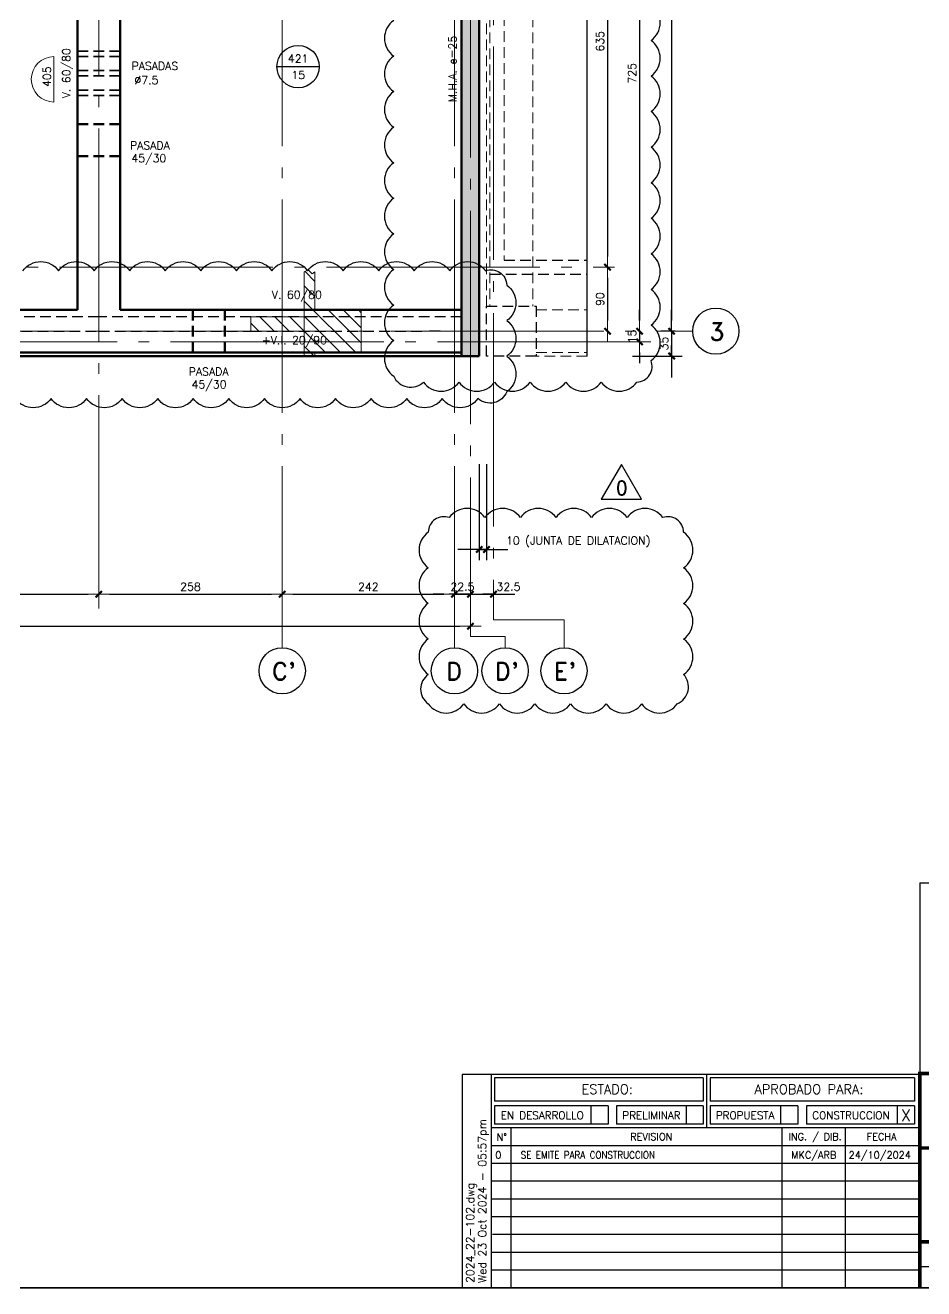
# Model space of a CAD drawing. Extents: x -4305 to 9892, y 67 to 16323.
# Drawn here: x 3632 to 4895, y 67 to 1843 of the extents above; entities that cross this region are included whole.
import ezdxf
from ezdxf.enums import TextEntityAlignment as Align

# ---------------------------------------------------------------- set-up
doc = ezdxf.new("R2010")
doc.units = 0
doc.header["$LTSCALE"] = 30
doc.header["$MEASUREMENT"] = 0
doc.linetypes.add('DASHED', pattern=[0.75, 0.5, -0.25])
doc.linetypes.add('EJES', pattern=[12.5, 10, -1, 0.5, -1])
doc.layers.get('0').update_dxf_attribs({"linetype": 'CONTINUOUS'})
for name, color, linetype in [('FORMATO', 7, 'CONTINUOUS'), ('RLA-BORDE DE LOSAS', 3, 'CONTINUOUS'), ('RLA-FORMATO', 7, 'CONTINUOUS'), ('RLA-MURO INV DILATADO', 2, 'DASHED'), ('RLE-COTAS1', 2, 'CONTINUOUS'), ('RLE-FIRMA REVISOR', 7, 'CONTINUOUS'), ('RLE-LOSAS', 3, 'CONTINUOUS'), ('RLE-REVISION 0', 1, 'CONTINUOUS'), ('RLE-SEGMENTOS1', 2, 'DASHED')]:
    doc.layers.add(name, color=color, linetype=linetype)
for name, color, linetype, lineweight in [('RLE-CORTES-ABATIDOS', 1, 'CONTINUOUS', 15), ('RLE-COTAS', 2, 'CONTINUOUS', 9), ('RLE-EJE', 3, 'CONTINUOUS', 25), ('RLE-EJES', 1, 'EJES', 15), ('RLE-LOSA', 90, 'CONTINUOUS', 15), ('RLE-MURO', 170, 'CONTINUOUS', 25), ('RLE-PILAR', 5, 'CONTINUOUS', 25), ('RLE-PROYECCION', 2, 'DASHED', 15), ('RLE-SOLID', 252, 'CONTINUOUS', 15), ('RLE-TEXTO-1', 9, 'CONTINUOUS', 9), ('RLE-VIGA', 3, 'CONTINUOUS', 15)]:
    doc.layers.add(name, color=color, linetype=linetype, lineweight=lineweight)
doc.styles.add('ROMAND', font='romand', dxfattribs={"height": 31.5})
doc.styles.add('ROMANS', font='romans.shx', dxfattribs={"height": 11.25})
doc.linetypes.add('ZIGZAG', pattern='A,0.0001,-0.2,[131,ltypeshp.shx,S=0.2,R=0,X=-0.2,Y=0],-0.4,[131,ltypeshp.shx,S=0.2,R=180,X=0.2,Y=0],-0.2', length=0.8001)
doc.dimstyles.new('ING-50', dxfattribs={"dimscale": 50, "dimtxt": 0.27, "dimasz": 0.3, "dimexe": 0, "dimexo": 0, "dimgap": 0.1, "dimtad": 1, "dimdec": 1, "dimzin": 12, "dimdsep": 46, "dimtxsty": 'ROMANS', "dimblk": 'TICK1', "dimblk1": 'TICK1', "dimblk2": 'TICK1', "dimcen": 0.09, "dimclrd": 2, "dimclre": 1, "dimclrt": 3, "dimadec": 0, "dimazin": 0, "dimtfac": 1, "dimtdec": 0, "dimtix": 1, "dimtmove": 2, "dimatfit": 3, "dimldrblk": 'TICK1', "dimfxl": 0, "dimfxlon": 1, "dimtolj": 1, "dimtzin": 0, "dimarcsym": 0})
doc.dimstyles.new('ING50', dxfattribs={"dimscale": 50, "dimtxt": 0.27, "dimasz": 0.3, "dimexe": 0, "dimexo": 0, "dimgap": 0.1, "dimtad": 1, "dimdec": 1, "dimzin": 12, "dimdsep": 46, "dimtxsty": 'ROMANS', "dimblk": 'TICK1', "dimblk1": 'TICK1', "dimblk2": 'TICK1', "dimcen": 0.09, "dimclrd": 2, "dimclre": 1, "dimclrt": 3, "dimadec": 0, "dimazin": 0, "dimtfac": 1, "dimtdec": 0, "dimtix": 1, "dimtmove": 2, "dimatfit": 3, "dimldrblk": 'TICK1', "dimfxl": 0, "dimfxlon": 1, "dimtolj": 1, "dimtzin": 0, "dimarcsym": 0})

# ---------------------------------------------------------------- blocks, each defined once
blk = doc.blocks.new('viñeta-rl')
at = {"layer": 'RLA-FORMATO', "color": 2, "linetype": 'Continuous'}
for p, q in [((-797.5, 298.8), (-1441, 298.8)), ((-1441, 298.8), (-1441, -1.2)), ((-1400, 298.8), (-1400, 0)), ((-1395.5, 293.8), (-1395.5, 261.3)), ((-1101.9, 293.8), (-1395.5, 293.8)), ((-1101.9, 293.8), (-1101.9, 261.3)), ((-805.2, 293.8), (-1092.3, 293.8)), ((-1092.3, 293.8), (-1092.3, 261.3)), ((-805.2, 293.8), (-805.2, 261.3)), ((-1101.9, 261.3), (-1395.5, 261.3)), ((-1395.5, 254.6), (-1395.5, 228.6)), ((-1235.8, 254.6), (-1395.5, 254.6)), ((-1223.8, 254.6), (-1223.8, 228.6)), ((-1101.9, 254.6), (-1223.8, 254.6)), ((-805.2, 261.3), (-1092.3, 261.3)), ((-969, 254.6), (-1092.3, 254.6)), ((-805.2, 254.6), (-957, 254.6)), ((-797.5, 223.6), (-1400, 223.6)), ((-1235.8, 228.6), (-1395.5, 228.6)), ((-1372.5, 223.6), (-1372.5, 0)), ((-1101.9, 228.6), (-1223.8, 228.6)), ((-969, 228.6), (-1092.3, 228.6)), ((-991.5, 223.6), (-991.5, 0)), ((-805.2, 228.6), (-957, 228.6)), ((-902.5, 223.6), (-902.5, 0)), ((-797.5, 198.6), (-1400, 198.6)), ((-797.5, 173.6), (-1400, 173.6)), ((-797.5, 148.6), (-1400, 148.6)), ((-797.5, 123.6), (-1400, 123.6)), ((-797.5, 98.6), (-1400, 98.6)), ((-795.7, 73.6), (-1398.2, 73.6)), ((-797.5, 48.6), (-1400, 48.6)), ((-797.5, 23.6), (-1400, 23.6)), ((-797.5, 28.8), (-300, 28.8))]:
    blk.add_line(p, q, dxfattribs=at)
at = {"layer": 'RLA-FORMATO', "color": 3}
blk.add_line((-1097.1, 223.6), (-1097.1, 298.8), dxfattribs=at)
at = {"layer": 'RLA-FORMATO', "color": 2}
for p, q in [((-1260, 254.6), (-1260, 228.6)), ((-1235.8, 254.6), (-1235.8, 228.6)), ((-1126.1, 254.6), (-1126.1, 228.6)), ((-1101.9, 254.6), (-1101.9, 228.6)), ((-1092.3, 254.6), (-1092.3, 228.6)), ((-993.2, 254.6), (-993.2, 228.6)), ((-969, 254.6), (-969, 228.6)), ((-957, 254.6), (-957, 228.6)), ((-829.4, 254.6), (-829.4, 228.6)), ((-805.2, 254.6), (-805.2, 228.6))]:
    blk.add_line(p, q, dxfattribs=at)
at = {"layer": 'RLA-FORMATO', "color": 5, "const_width": 5}
for points in [[(0, 300), (-797.5, 300), (-797.5, 0)], [(0, 195.3), (-797.5, 195.3)], [(0, 63.3), (-797.5, 63.3)]]:
    blk.add_lwpolyline(points, dxfattribs=at)
at = {"layer": 'RLA-FORMATO', "color": 5, "style": 'ROMAND'}
for s, height, p in [('ESTADO:', 13.33, (-1236.9, 277.9)), ('APROBADO PARA:', 13.333, (-953.4, 277.9))]:
    blk.add_text(s, height=height, dxfattribs=at).set_placement(p, align=Align.MIDDLE)
at = {"layer": 'RLA-FORMATO', "color": 4, "style": 'ROMAND'}
for s, height, p in [('EN DESARROLLO', 10.667, (-1328.2, 241.3)), ('PRELIMINAR', 10.67, (-1174.7, 241.3)), ('PROPUESTA', 10.67, (-1043.1, 241.3)), ('CONSTRUCCION', 10.667, (-894.3, 241.3))]:
    blk.add_text(s, height=height, dxfattribs=at).set_placement(p, align=Align.MIDDLE)
at = {"layer": 'RLA-FORMATO', "color": 3, "linetype": 'Continuous', "style": 'ROMAND'}
blk.add_text('N%%D', height=10, dxfattribs=at).set_placement((-1385, 202.6), align=Align.BOTTOM_CENTER)
for s, p in [('REVISION', (-1175, 211.1)), ('ING.', (-969, 211.1)), ('/', (-944, 211.1)), ('DIB.', (-920, 211.1)), ('FECHA', (-851.2, 211.1))]:
    blk.add_text(s, height=10, dxfattribs=at).set_placement(p, align=Align.MIDDLE)
at = {"layer": 'RLA-FORMATO', "color": 4, "style": 'ROMAND'}
for tag, p in [('DESAR', (-1255.8, 233.3)), ('PRELIM', (-1123.1, 233.3)), ('PROP', (-989.6, 233.3)), ('CONST', (-823.7, 233.3))]:
    blk.add_attdef(tag, p, '', height=16, dxfattribs=at)
at = {"layer": 'RLA-FORMATO', "color": 2, "style": 'ROMANS'}
for tag, p, height in [('REVNO1', (-1394.1, 180.6), 10), ('DETNO1', (-1358.4, 180.6), 10), ('FECHA1', (-880.5, 180.6), 10), ('REVNO2', (-1394.1, 155.6), 10), ('DETNO2', (-1358.4, 155.6), 10), ('FECHA2', (-880.5, 155.6), 10), ('REVNO3', (-1394.1, 130.6), 10), ('DETNO3', (-1358.4, 130.6), 10), ('FECHA3', (-880.5, 130.6), 10), ('REVNO4', (-1394.1, 105.6), 10), ('DETNO4', (-1358.4, 105.6), 10), ('FECHA4', (-880.5, 105.6), 10), ('REVNO5', (-1394.1, 80.6), 11.2), ('DETNO5', (-1358.4, 80.6), 10), ('FECHA5', (-880.5, 80.6), 10), ('REVNO6', (-1392.3, 55.6), 10), ('DETNO6', (-1356.6, 55.6), 10), ('FECHA6', (-878.7, 55.6), 10), ('REVNO7', (-1394.1, 30.6), 10), ('DETNO7', (-1358.4, 30.6), 10), ('FECHA7', (-880.5, 30.6), 10), ('INGENIERO', (-741.1, 33.4), 10), ('DIBUJANTE', (-571.6, 33.4), 10), ('REVNO8', (-1394.1, 8.6), 10), ('DETNO8', (-1358.4, 8.6), 10), ('FECHA8', (-880.5, 8.6), 10), ('PROYECTISTA', (-740.9, 4.8), 10), ('INGENIERO', (-568.6, 4.6), 10)]:
    blk.add_attdef(tag, p, '', height=height, dxfattribs=at)
for tag, p in [('PERSNO1', (-946.6, 180.6)), ('PERSNO2', (-946.6, 155.6)), ('PERSNO3', (-946.6, 130.6)), ('PERSNO4', (-946.6, 105.6)), ('PERSNO5', (-946.6, 80.6)), ('PERSNO6', (-946.6, 55.6)), ('PERSNO7', (-946.6, 30.6)), ('PERSNO8', (-946.6, 8.6))]:
    blk.add_attdef(tag, text='', height=10, dxfattribs=at).set_placement(p, align=Align.CENTER)
at = {"layer": 'RLA-FORMATO', "color": 5, "style": 'ROMAND'}
blk.add_attdef('PROYECTO', text='', height=16.9, dxfattribs=at).set_placement((-289.2, 165), align=Align.MIDDLE)
for tag, p in [('TITULO1', (-568, 108.2)), ('TITULO2', (-568, 74.2))]:
    blk.add_attdef(tag, p, '', height=20, dxfattribs=at)
at = {"layer": 'RLA-FORMATO', "color": 2, "style": 'ROMANS'}
for tag, p in [('NOMARCH', (-1424, 5.5)), ('FECHA', (-1406.9, 5.5))]:
    blk.add_attdef(tag, p, '', height=11.2, rotation=90, dxfattribs=at)
at = {"layer": 'RLA-FORMATO', "color": 5, "style": 'ROMAND', "width": 0.967839}
blk.add_attdef('NUMERO', text='', height=24, dxfattribs=at).set_placement((-290.3, 13.3), (-62.4, 13.3), align=Align.FIT)
at = {"layer": 'RLA-FORMATO', "color": 5, "style": 'ROMAND', "flags": 12}
blk.add_attdef('REVISION', text='', height=24, dxfattribs=at).set_placement((-24.5, 25.3), align=Align.MIDDLE)
blk = doc.blocks.new('TICK1')
at = {"color": 2}
for points in [[(0, 0), (-1, 0)], [(0, 0), (1, 0)]]:
    blk.add_lwpolyline(points, dxfattribs=at)
at = {"color": 2, "const_width": 0.2}
blk.add_lwpolyline([(-0.3, -0.3), (0.3, 0.3)], dxfattribs=at)
blk = doc.blocks.new('*D45')
at = {"layer": 'RLE-COTAS', "color": 2, "lineweight": -2, "transparency": 16777216}
blk.add_line((4540.5, 3012.9), (4540.5, 1427.9), dxfattribs=at)
at = {"layer": 'RLE-COTAS', "color": 2, "lineweight": -2, "transparency": 16777216, "xscale": 15, "yscale": 15, "zscale": 15}
for p, rotation in [((4540.5, 3027.9), 90), ((4540.5, 1412.9), 270)]:
    blk.add_blockref('TICK1', p, dxfattribs=dict(at, rotation=rotation))
at = {"layer": 'RLE-COTAS', "color": 3, "transparency": 16777216, "insert": (4529.9, 2220.4), "char_height": 11.25, "width": 44.301, "attachment_point": 5, "rotation": 90, "style": 'ROMANS'}
blk.add_mtext('\\A1;1615', dxfattribs=at)
blk = doc.blocks.new('*D47')
at = {"layer": 'RLE-COTAS', "color": 2, "lineweight": -2, "transparency": 16777216}
blk.add_line((4495.5, 2122.9), (4495.5, 1427.9), dxfattribs=at)
at = {"layer": 'RLE-COTAS', "color": 2, "lineweight": -2, "transparency": 16777216, "xscale": 15, "yscale": 15, "zscale": 15}
for p, rotation in [((4495.5, 2137.9), 90), ((4495.5, 1412.9), 270)]:
    blk.add_blockref('TICK1', p, dxfattribs=dict(at, rotation=rotation))
at = {"layer": 'RLE-COTAS', "color": 3, "transparency": 16777216, "insert": (4484.9, 1775.4), "char_height": 11.25, "width": 33.226, "attachment_point": 5, "rotation": 90, "style": 'ROMANS'}
blk.add_mtext('\\A1;725', dxfattribs=at)
blk = doc.blocks.new('*D48')
at = {"layer": 'RLE-COTAS', "color": 2, "lineweight": -2, "transparency": 16777216}
blk.add_line((1125.2, 998.1), (4242.7, 998.1), dxfattribs=at)
at = {"layer": 'RLE-COTAS', "color": 2, "lineweight": -2, "transparency": 16777216, "xscale": 15, "yscale": 15, "zscale": 15, "rotation": 180}
blk.add_blockref('TICK1', (1110.2, 998.1), dxfattribs=at)
at = {"layer": 'RLE-COTAS', "color": 2, "lineweight": -2, "transparency": 16777216, "xscale": 15, "yscale": 15, "zscale": 15}
blk.add_blockref('TICK1', (4257.7, 998.1), dxfattribs=at)
at = {"layer": 'RLE-COTAS', "color": 3, "transparency": 16777216, "insert": (2683.9, 1008.7), "char_height": 11.25, "width": 61.027, "attachment_point": 5, "style": 'ROMANS'}
blk.add_mtext('\\A1;3147.5', dxfattribs=at)
blk = doc.blocks.new('*D64')
at = {"layer": 'RLE-COTAS', "color": 2, "lineweight": -2, "transparency": 16777216}
blk.add_line((4540.5, 3012.9), (4540.5, 1427.9), dxfattribs=at)
at = {"layer": 'RLE-COTAS', "color": 2, "lineweight": -2, "transparency": 16777216, "xscale": 15, "yscale": 15, "zscale": 15}
for p, rotation in [((4540.5, 3027.9), 90), ((4540.5, 1412.9), 270)]:
    blk.add_blockref('TICK1', p, dxfattribs=dict(at, rotation=rotation))
at = {"layer": 'RLE-COTAS', "color": 3, "transparency": 16777216, "insert": (4529.9, 2220.4), "char_height": 11.25, "width": 44.301, "attachment_point": 5, "rotation": 90, "style": 'ROMANS'}
blk.add_mtext('\\A1;1615', dxfattribs=at)
blk = doc.blocks.new('*D69')
at = {"layer": 'RLE-COTAS', "color": 2, "lineweight": -2, "transparency": 16777216}
blk.add_line((4495.5, 2122.9), (4495.5, 1427.9), dxfattribs=at)
at = {"layer": 'RLE-COTAS', "color": 2, "lineweight": -2, "transparency": 16777216, "xscale": 15, "yscale": 15, "zscale": 15}
for p, rotation in [((4495.5, 2137.9), 90), ((4495.5, 1412.9), 270)]:
    blk.add_blockref('TICK1', p, dxfattribs=dict(at, rotation=rotation))
at = {"layer": 'RLE-COTAS', "color": 3, "transparency": 16777216, "insert": (4484.9, 1775.4), "char_height": 11.25, "width": 33.226, "attachment_point": 5, "rotation": 90, "style": 'ROMANS'}
blk.add_mtext('\\A1;725', dxfattribs=at)
blk = doc.blocks.new('*D70')
at = {"layer": 'RLE-COTAS', "color": 2, "lineweight": -2, "transparency": 16777216}
for p, q in [((4495.5, 1427.9), (4495.5, 1442.9)), ((4495.5, 1412.9), (4495.5, 1397.9)), ((4495.5, 1382.9), (4495.5, 1367.9))]:
    blk.add_line(p, q, dxfattribs=at)
at = {"layer": 'RLE-COTAS', "color": 2, "lineweight": -2, "transparency": 16777216, "xscale": 15, "yscale": 15, "zscale": 15}
for p, rotation in [((4495.5, 1412.9), 270), ((4495.5, 1397.9), 90)]:
    blk.add_blockref('TICK1', p, dxfattribs=dict(at, rotation=rotation))
at = {"layer": 'RLE-COTAS', "color": 3, "transparency": 16777216, "insert": (4484.9, 1405.4), "char_height": 11.25, "width": 22.151, "attachment_point": 5, "rotation": 90, "style": 'ROMANS'}
blk.add_mtext('\\A1;15', dxfattribs=at)
blk = doc.blocks.new('*D71')
at = {"layer": 'RLE-COTAS', "color": 2, "lineweight": -2, "transparency": 16777216}
blk.add_line((1125.2, 998.1), (4242.7, 998.1), dxfattribs=at)
at = {"layer": 'RLE-COTAS', "color": 2, "lineweight": -2, "transparency": 16777216, "xscale": 15, "yscale": 15, "zscale": 15, "rotation": 180}
blk.add_blockref('TICK1', (1110.2, 998.1), dxfattribs=at)
at = {"layer": 'RLE-COTAS', "color": 2, "lineweight": -2, "transparency": 16777216, "xscale": 15, "yscale": 15, "zscale": 15}
blk.add_blockref('TICK1', (4257.7, 998.1), dxfattribs=at)
at = {"layer": 'RLE-COTAS', "color": 3, "transparency": 16777216, "insert": (2683.9, 1008.7), "char_height": 11.25, "width": 61.027, "attachment_point": 5, "style": 'ROMANS'}
blk.add_mtext('\\A1;3147.5', dxfattribs=at)
blk = doc.blocks.new('*D79')
at = {"layer": 'RLE-COTAS', "color": 2, "lineweight": -2, "transparency": 16777216}
blk.add_line((3250.2, 1043.1), (3720.2, 1043.1), dxfattribs=at)
at = {"layer": 'RLE-COTAS', "color": 2, "lineweight": -2, "transparency": 16777216, "xscale": 15, "yscale": 15, "zscale": 15, "rotation": 180}
blk.add_blockref('TICK1', (3235.2, 1043.1), dxfattribs=at)
at = {"layer": 'RLE-COTAS', "color": 2, "lineweight": -2, "transparency": 16777216, "xscale": 15, "yscale": 15, "zscale": 15}
blk.add_blockref('TICK1', (3735.2, 1043.1), dxfattribs=at)
at = {"layer": 'RLE-COTAS', "color": 3, "transparency": 16777216, "insert": (3485.2, 1053.7), "char_height": 11.25, "width": 33.226, "attachment_point": 5, "style": 'ROMANS'}
blk.add_mtext('\\A1;500', dxfattribs=at)
blk = doc.blocks.new('*D80')
at = {"layer": 'RLE-COTAS', "color": 2, "lineweight": -2, "transparency": 16777216}
blk.add_line((3750.2, 1043.1), (3978.2, 1043.1), dxfattribs=at)
at = {"layer": 'RLE-COTAS', "color": 2, "lineweight": -2, "transparency": 16777216, "xscale": 15, "yscale": 15, "zscale": 15, "rotation": 180}
blk.add_blockref('TICK1', (3735.2, 1043.1), dxfattribs=at)
at = {"layer": 'RLE-COTAS', "color": 2, "lineweight": -2, "transparency": 16777216, "xscale": 15, "yscale": 15, "zscale": 15}
blk.add_blockref('TICK1', (3993.2, 1043.1), dxfattribs=at)
at = {"layer": 'RLE-COTAS', "color": 3, "transparency": 16777216, "insert": (3864.2, 1053.7), "char_height": 11.25, "width": 33.226, "attachment_point": 5, "style": 'ROMANS'}
blk.add_mtext('\\A1;258', dxfattribs=at)
blk = doc.blocks.new('*D81')
at = {"layer": 'RLE-COTAS', "color": 2, "lineweight": -2, "transparency": 16777216}
blk.add_line((4008.2, 1043.1), (4220.2, 1043.1), dxfattribs=at)
at = {"layer": 'RLE-COTAS', "color": 2, "lineweight": -2, "transparency": 16777216, "xscale": 15, "yscale": 15, "zscale": 15, "rotation": 180}
blk.add_blockref('TICK1', (3993.2, 1043.1), dxfattribs=at)
at = {"layer": 'RLE-COTAS', "color": 2, "lineweight": -2, "transparency": 16777216, "xscale": 15, "yscale": 15, "zscale": 15}
blk.add_blockref('TICK1', (4235.2, 1043.1), dxfattribs=at)
at = {"layer": 'RLE-COTAS', "color": 3, "transparency": 16777216, "insert": (4114.2, 1053.7), "char_height": 11.25, "width": 33.226, "attachment_point": 5, "style": 'ROMANS'}
blk.add_mtext('\\A1;242', dxfattribs=at)
blk = doc.blocks.new('*D82')
at = {"layer": 'RLE-COTAS', "color": 2, "lineweight": -2, "transparency": 16777216}
for p, q in [((4220.2, 1043.1), (4205.2, 1043.1)), ((4235.2, 1043.1), (4257.7, 1043.1)), ((4272.7, 1043.1), (4287.7, 1043.1))]:
    blk.add_line(p, q, dxfattribs=at)
at = {"layer": 'RLE-COTAS', "color": 2, "lineweight": -2, "transparency": 16777216, "xscale": 15, "yscale": 15, "zscale": 15}
blk.add_blockref('TICK1', (4235.2, 1043.1), dxfattribs=at)
at = {"layer": 'RLE-COTAS', "color": 2, "lineweight": -2, "transparency": 16777216, "xscale": 15, "yscale": 15, "zscale": 15, "rotation": 180}
blk.add_blockref('TICK1', (4257.7, 1043.1), dxfattribs=at)
at = {"layer": 'RLE-COTAS', "color": 3, "transparency": 16777216, "insert": (4246.4, 1053.7), "char_height": 11.25, "width": 38.877, "attachment_point": 5, "style": 'ROMANS'}
blk.add_mtext('\\A1;22.5', dxfattribs=at)
blk = doc.blocks.new('RLE-ETIQUETA-VIGA-NUMERADA - Numerada Normal Centro Arriba-1323725-4_')
at = {"layer": 'RLE-TEXTO-1'}
blk.add_line((-0.639, 0.75), (0.639, 0.75), dxfattribs=at)
blk.add_arc((0, 0.75), 0.639, 360, 180, dxfattribs=at)
blk = doc.blocks.new('*D16')
at = {"layer": 'RLE-COTAS1', "color": 2, "lineweight": -2, "transparency": 16777216}
for p, q in [((4540.5, 1427.9), (4540.5, 1442.9)), ((4540.5, 1412.9), (4540.5, 1377.9)), ((4540.5, 1362.9), (4540.5, 1347.9))]:
    blk.add_line(p, q, dxfattribs=at)
at = {"layer": 'RLE-COTAS1', "color": 1, "lineweight": -2, "transparency": 16777216}
for p, q in [((4545.5, 1412.9), (4525.5, 1412.9)), ((4485.5, 1377.9), (4555.5, 1377.9))]:
    blk.add_line(p, q, dxfattribs=at)
at = {"layer": 'RLE-COTAS1', "color": 2, "lineweight": -2, "transparency": 16777216, "xscale": 15, "yscale": 15, "zscale": 15}
for p, rotation in [((4540.5, 1412.9), 270), ((4540.5, 1377.9), 90)]:
    blk.add_blockref('TICK1', p, dxfattribs=dict(at, rotation=rotation))
at = {"layer": 'RLE-COTAS1', "color": 3, "transparency": 16777216, "insert": (4529.9, 1395.4), "char_height": 11.25, "width": 22.151, "attachment_point": 5, "rotation": 90, "style": 'ROMANS'}
blk.add_mtext('\\A1;35', dxfattribs=at)
blk = doc.blocks.new('*D42')
at = {"layer": 'RLE-COTAS', "color": 2, "lineweight": -2, "transparency": 16777216}
blk.add_line((4450.5, 2122.9), (4450.5, 1517.9), dxfattribs=at)
at = {"layer": 'RLE-COTAS', "color": 2, "lineweight": -2, "transparency": 16777216, "xscale": 15, "yscale": 15, "zscale": 15}
for p, rotation in [((4450.5, 2137.9), 90), ((4450.5, 1502.9), 270)]:
    blk.add_blockref('TICK1', p, dxfattribs=dict(at, rotation=rotation))
at = {"layer": 'RLE-COTAS', "color": 3, "transparency": 16777216, "insert": (4439.9, 1820.4), "char_height": 11.25, "width": 33.226, "attachment_point": 5, "rotation": 90, "style": 'ROMANS'}
blk.add_mtext('\\A1;635', dxfattribs=at)
blk = doc.blocks.new('*D43')
at = {"layer": 'RLE-COTAS', "color": 2, "lineweight": -2, "transparency": 16777216}
blk.add_line((4450.5, 1487.9), (4450.5, 1427.9), dxfattribs=at)
at = {"layer": 'RLE-COTAS', "color": 2, "lineweight": -2, "transparency": 16777216, "xscale": 15, "yscale": 15, "zscale": 15}
for p, rotation in [((4450.5, 1502.9), 90), ((4450.5, 1412.9), 270)]:
    blk.add_blockref('TICK1', p, dxfattribs=dict(at, rotation=rotation))
at = {"layer": 'RLE-COTAS', "color": 3, "transparency": 16777216, "insert": (4439.9, 1457.9), "char_height": 11.25, "width": 22.151, "attachment_point": 5, "rotation": 90, "style": 'ROMANS'}
blk.add_mtext('\\A1;90', dxfattribs=at)
blk = doc.blocks.new('losa-ne')
at = {"color": 5, "linetype": 'Continuous'}
blk.add_line((-29.8, 0), (29.7, 0), dxfattribs=at)
at = {"color": 3, "linetype": 'Continuous'}
blk.add_circle((0, 0), 29.8, dxfattribs=at)
at = {"color": 3, "linetype": 'Continuous', "style": 'ROMANS'}
for tag, p in [('N%%DL', (0, 5.6)), ('ESP', (0.2, -17.4))]:
    blk.add_attdef(tag, text='', height=11.2, dxfattribs=at).set_placement(p, align=Align.CENTER)
blk = doc.blocks.new('*D172')
at = {"layer": 'RLE-COTAS1', "color": 1, "lineweight": -2, "transparency": 16777216}
for p, q in [((4270.2, 1226), (4270.2, 1091)), ((4280.2, 1226), (4280.2, 1091))]:
    blk.add_line(p, q, dxfattribs=at)
at = {"layer": 'RLE-COTAS1', "color": 2, "lineweight": -2, "transparency": 16777216}
for p, q in [((4255.2, 1106), (4240.2, 1106)), ((4270.2, 1106), (4280.2, 1106)), ((4295.2, 1106), (4310.2, 1106))]:
    blk.add_line(p, q, dxfattribs=at)
at = {"layer": 'RLE-COTAS1', "color": 2, "lineweight": -2, "transparency": 16777216, "xscale": 15, "yscale": 15, "zscale": 15}
blk.add_blockref('TICK1', (4270.2, 1106), dxfattribs=at)
at = {"layer": 'RLE-COTAS1', "color": 2, "lineweight": -2, "transparency": 16777216, "xscale": 15, "yscale": 15, "zscale": 15, "rotation": 180}
blk.add_blockref('TICK1', (4280.2, 1106), dxfattribs=at)
at = {"layer": 'RLE-COTAS1', "color": 3, "transparency": 16777216, "insert": (4409.2, 1116.6), "char_height": 11.25, "attachment_point": 5, "style": 'ROMANS'}
blk.add_mtext('\\A1;10 (JUNTA DE DILATACION)', dxfattribs=at)
blk = doc.blocks.new('rev-1')
at = {"color": 3}
blk.add_lwpolyline([(-0.1, 31.3), (-28.3, -17.5), (28, -17.5), (-0.1, 31.3)], dxfattribs=at)
at = {"color": 5, "linetype": 'Continuous', "style": 'ROMAND'}
blk.add_attdef('1', text='', height=20, dxfattribs=at).set_placement((0.4, -12), align=Align.CENTER)
blk = doc.blocks.new('*D173')
at = {"color": 2, "lineweight": -2, "transparency": 16777216}
for p, q in [((4242.7, 1043.1), (4227.7, 1043.1)), ((4257.7, 1043.1), (4290.2, 1043.1)), ((4305.2, 1043.1), (4320.2, 1043.1))]:
    blk.add_line(p, q, dxfattribs=at)
at = {"color": 2, "lineweight": -2, "transparency": 16777216, "xscale": 15, "yscale": 15, "zscale": 15}
blk.add_blockref('TICK1', (4257.7, 1043.1), dxfattribs=at)
at = {"color": 2, "lineweight": -2, "transparency": 16777216, "xscale": 15, "yscale": 15, "zscale": 15, "rotation": 180}
blk.add_blockref('TICK1', (4290.2, 1043.1), dxfattribs=at)
at = {"color": 3, "transparency": 16777216, "insert": (4311.2, 1053.7), "char_height": 11.25, "attachment_point": 5, "style": 'ROMANS'}
blk.add_mtext('\\A1;32.5', dxfattribs=at)
blk = doc.blocks.new('A$C6F53220D')
at = {"layer": 'RLA-BORDE DE LOSAS', "color": 1, "linetype": 'ZIGZAG'}
blk.add_line((141.7, -1270), (141.7, 495), dxfattribs=at)
at = {"layer": 'RLA-MURO INV DILATADO', "color": 1, "linetype": 'DASHED'}
for p, q in [((141.7, 380), (5, 380)), ((5, 345), (5, 380)), ((20, 360), (141.7, 360)), ((20, -521), (20, 360)), ((25, -1135), (141.7, -1135)), ((5, -1155), (141.7, -1155))]:
    blk.add_line(p, q, dxfattribs=at)
at = {"layer": 'RLE-LOSA', "color": 1, "linetype": 'DASHED'}
for p, q in [((0, 495), (141.7, 495)), ((0, 415), (0, 495)), ((0, 0), (0, 345)), ((0, -475), (0, -20)), ((0, -1200), (0, -545)), ((141.7, -1270), (70, -1270))]:
    blk.add_line(p, q, dxfattribs=at)
at = {"layer": 'RLE-MURO', "color": 1, "linetype": 'DASHED'}
for p, q in [((0, 0), (141.7, 0)), ((0, -20), (0, 0)), ((141.7, -20), (0, -20))]:
    blk.add_line(p, q, dxfattribs=at)
at = {"layer": 'RLE-PILAR', "color": 1, "linetype": 'DASHED'}
for p, q in [((0, 415), (70, 415)), ((0, 345), (0, 415)), ((70, 415), (70, 345)), ((70, 345), (0, 345)), ((0, -475), (70, -475)), ((0, -545), (0, -475)), ((70, -475), (70, -545)), ((70, -545), (0, -545)), ((0, -1200), (70, -1200)), ((0, -1270), (0, -1200)), ((70, -1200), (70, -1270)), ((70, -1270), (0, -1270))]:
    blk.add_line(p, q, dxfattribs=at)
at = {"layer": 'RLE-PROYECCION', "color": 1, "linetype": 'DASHED'}
blk.add_line((25, -521), (25, -1135), dxfattribs=at)
at = {"layer": 'RLE-VIGA', "color": 1, "linetype": 'DASHED'}
for p, q in [((70, 410), (141.7, 410)), ((5, 345), (5, 0)), ((65, 345), (65, 0)), ((70, 350), (141.7, 350)), ((5, -20), (5, -475)), ((65, -20), (65, -475)), ((70, -480), (141.7, -480)), ((5, -545), (5, -1200)), ((65, -545), (65, -1200)), ((70, -540), (141.7, -540)), ((70, -1205), (141.7, -1205)), ((70, -1265), (141.7, -1265))]:
    blk.add_line(p, q, dxfattribs=at)

msp = doc.modelspace()

# ---------------------------------------------------------------- hatches: boundary and pattern name
at = {"layer": 'RLE-CORTES-ABATIDOS'}
h = msp.add_hatch(dxfattribs=at)
h.set_pattern_fill('FP_1', color=256, style=0, pattern_type=2)
h.set_pattern_definition([(135, (9312.102, 600.886), (-10.6066, -10.6066), [])])
h.paths.add_polyline_path([(4029.429, 1499.102), (4024.233, 1496.102), (4024.233, 1432.933), (3949.233, 1432.933), (3949.233, 1412.933), (4024.233, 1412.933), (4024.233, 1377.933), (4039.233, 1377.933), (4039.233, 1382.933), (4104.233, 1382.933), (4104.233, 1442.933), (4039.233, 1442.933), (4039.233, 1496.102), (4035.086, 1493.446)])
at = {"layer": 'RLE-SOLID', "lineweight": 25}
msp.add_hatch(color=256, dxfattribs=at).paths.add_polyline_path([(4245.2, 1377.933), (4270.2, 1377.933), (4270.2, 2172.933), (4245.2, 2172.933), (4245.2, 1495.732)])

# ---------------------------------------------------------------- linework, layer by layer
at = {"layer": 'RLA-FORMATO', "color": 6, "linetype": 'Continuous'}
for p, q in [((-58.1, 68.098), (5686.9, 68.098)), ((5686.9, 68.098), (426.9, 68.098))]:
    msp.add_line(p, q, dxfattribs=at)
at = {"layer": 'RLE-CORTES-ABATIDOS'}
for p, q in [((4029.429, 1499.102), (4024.233, 1496.102)), ((4024.233, 1496.102), (4024.233, 1377.933)), ((4035.086, 1493.446), (4029.429, 1499.102)), ((4039.233, 1496.102), (4035.086, 1493.446)), ((4039.233, 1442.933), (4039.233, 1496.102)), ((4104.233, 1442.933), (4039.233, 1442.933)), ((4104.233, 1382.933), (4104.233, 1442.933)), ((4024.233, 1432.933), (3949.233, 1432.933)), ((3949.233, 1432.933), (3949.233, 1412.933)), ((3949.233, 1412.933), (4024.233, 1412.933)), ((4024.233, 1377.933), (4039.233, 1377.933)), ((4039.233, 1382.933), (4104.233, 1382.933)), ((4039.233, 1377.933), (4039.233, 1382.933))]:
    msp.add_line(p, q, dxfattribs=at)
at = {"layer": 'RLE-EJE'}
for centre in [(4602.699, 1412.933), (3993.199, 935.433), (4235.199, 935.433), (4306.45, 935.433), (4389.254, 935.433)]:
    msp.add_circle(centre, 32.5, dxfattribs=at)
at = {"layer": 'RLE-EJES', "linetype": 'EJES', "lineweight": 9}
for p, q in [((3993.199, 3472.933), (3993.199, 967.933)), ((4235.199, 3472.933), (4235.199, 967.933)), ((4257.7, 3456.963), (4257.7, 983.583)), ((4290.2, 3313.217), (4290.2, 1007.115)), ((770.199, 1412.933), (4570.199, 1412.933)), ((4290.2, 1007.115), (4389.254, 1007.115)), ((4389.254, 1007.115), (4389.254, 967.933)), ((4257.7, 983.583), (4306.45, 983.583)), ((4306.45, 983.583), (4306.45, 967.933))]:
    msp.add_line(p, q, dxfattribs=at)
at = {"layer": 'RLE-EJES', "linetype": 'EJES'}
for p, q in [((3735.2, 1022.933), (3735.2, 3422.933)), ((1430.2, 1502.933), (4460.2, 1502.933)), ((4511.199, 1397.933), (831.199, 1397.933))]:
    msp.add_line(p, q, dxfattribs=at)
at = {"layer": 'RLE-FIRMA REVISOR', "color": 2, "linetype": 'Continuous'}
for q in [(4889.4, 369.32), (5288.151, 637.416)]:
    msp.add_line((4889.4, 637.416), q, dxfattribs=at)
at = {"layer": 'RLE-LOSA', "color": 3, "lineweight": 50}
msp.add_line((4245.2, 1377.933), (3270.2, 1377.933), dxfattribs=at)
at = {"layer": 'RLE-MURO', "lineweight": 70}
for p, q in [((4245.2, 1377.933), (4245.2, 2172.933)), ((4270.2, 2172.933), (4270.2, 1377.933)), ((4270.2, 1377.933), (4245.2, 1377.933))]:
    msp.add_line(p, q, dxfattribs=at)
at = {"layer": 'RLE-REVISION 0'}
for points in [[(4149.879, 1849.619, 0.52056705), (4149.879, 1799.619, 0.52056705), (4149.879, 1749.619, 0.52056705), (4149.879, 1699.619, 0.52056705), (4149.879, 1649.619, 0.52056705), (4149.879, 1599.619, 0.52056705), (4149.879, 1549.619, 0.52056705), (4149.879, 1499.619, 0.52056705), (4149.879, 1449.619, 0.52056705), (4149.879, 1399.619, 0.52056705), (4149.879, 1349.619, 0.52056705), (4191.664, 1341.404, 0.52056705), (4241.664, 1341.404, 0.52056705), (4291.664, 1341.404, 0.52056705), (4341.664, 1341.404, 0.52056705), (4391.664, 1341.404, 0.52056705), (4441.664, 1341.404, 0.52056705), (4491.664, 1341.404, 0.52056705), (4511.551, 1371.517, 0.52056705), (4511.551, 1421.517, 0.52056705), (4511.551, 1471.517, 0.52056705), (4511.551, 1521.517, 0.52056705), (4511.551, 1571.517, 0.52056705), (4511.551, 1621.517, 0.52056705), (4511.551, 1671.517, 0.52056705), (4511.551, 1721.517, 0.52056705), (4511.551, 1771.517, 0.52056705), (4511.551, 1821.517, 0.52056705), (4511.551, 1871.517, 0.52056705)], [(3628.735, 1497.735, -0.52056705), (3678.735, 1497.735, -0.52056705), (3728.735, 1497.735, -0.52056705), (3778.735, 1497.735, -0.52056705), (3828.735, 1497.735, -0.52056705), (3878.735, 1497.735, -0.52056705), (3928.735, 1497.735, -0.52056705), (3978.735, 1497.735, -0.52056705), (4028.735, 1497.735, -0.52056705), (4078.735, 1497.735, -0.52056705), (4128.735, 1497.735, -0.52056705), (4178.735, 1497.735, -0.52056705), (4228.735, 1497.735, -0.52056705), (4278.735, 1497.735, -0.52056705), (4308.68, 1477.68, -0.52056705), (4308.68, 1427.68, -0.52056705), (4308.68, 1377.68, -0.52056705), (4308.68, 1327.68, -0.52056705), (4268.155, 1318.204, -0.52056705), (4218.155, 1318.204, -0.52056705), (4168.155, 1318.204, -0.52056705), (4118.155, 1318.204, -0.52056705), (4068.155, 1318.204, -0.52056705), (4018.155, 1318.204, -0.52056705), (3968.155, 1318.204, -0.52056705), (3918.155, 1318.204, -0.52056705), (3868.155, 1318.204, -0.52056705), (3818.155, 1318.204, -0.52056705), (3768.155, 1318.204, -0.52056705), (3718.155, 1318.204, -0.52056705), (3668.155, 1318.204, -0.52056705), (3618.155, 1318.204, -0.52056705)]]:
    msp.add_lwpolyline(points, format="xyb", dxfattribs=at)
msp.add_lwpolyline([(4198.44, 889.109, 0.52056705), (4248.44, 889.109, 0.52056705), (4298.44, 889.109, 0.52056705), (4348.44, 889.109, 0.52056705), (4398.44, 889.109, 0.52056705), (4448.44, 889.109, 0.52056705), (4498.44, 889.109, 0.52056705), (4548.44, 889.109, 0.52056705), (4557.405, 930.144, 0.52056705), (4557.405, 980.144, 0.52056705), (4557.405, 1030.144, 0.52056705), (4557.405, 1080.144, 0.52056705), (4557.405, 1130.144, 0.52056705), (4528.013, 1150.753, 0.52056705), (4478.013, 1150.753, 0.52056705), (4428.013, 1150.753, 0.52056705), (4378.013, 1150.753, 0.52056705), (4328.013, 1150.753, 0.52056705), (4278.013, 1150.753, 0.52056705), (4228.013, 1150.753, 0.52056705), (4198.44, 1130.326, 0.52056705), (4198.44, 1080.326, 0.52056705), (4198.44, 1030.326, 0.52056705), (4198.44, 980.326, 0.52056705), (4198.44, 930.326, 0.52056705)], format="xyb", close=True, dxfattribs=at)
at = {"layer": 'RLE-SEGMENTOS1', "lineweight": 35}
for p, q in [((3765.2, 1806.675), (3705.2, 1806.675)), ((3765.2, 1799.175), (3705.2, 1799.175)), ((3765.2, 1779.175), (3705.2, 1779.175)), ((3765.2, 1771.675), (3705.2, 1771.675)), ((3765.2, 1751.675), (3705.2, 1751.675)), ((3765.2, 1744.175), (3705.2, 1744.175))]:
    msp.add_line(p, q, dxfattribs=at)
at = {"layer": 'RLE-SEGMENTOS1', "lineweight": 50}
for p, q in [((3705.2, 1703.755), (3765.2, 1703.755)), ((3705.2, 1658.755), (3765.2, 1658.755)), ((3867.7, 1382.933), (3867.7, 1442.933)), ((3912.7, 1442.933), (3912.7, 1382.933))]:
    msp.add_line(p, q, dxfattribs=at)
at = {"layer": 'RLE-SEGMENTOS1', "lineweight": 25}
for p, q in [((3735.2, 1432.933), (3469.233, 1432.933)), ((3949.233, 1432.933), (3735.2, 1432.933)), ((4039.233, 1432.933), (3949.233, 1432.933)), ((4245.2, 1432.933), (4039.233, 1432.933)), ((3469.233, 1412.933), (3735.2, 1412.933)), ((3735.2, 1412.933), (3949.233, 1412.933)), ((3949.233, 1412.933), (4039.233, 1412.933)), ((4039.233, 1412.933), (4195.2, 1412.933)), ((4215.2, 1412.933), (4195.2, 1412.933))]:
    msp.add_line(p, q, dxfattribs=at)
at = {"layer": 'RLE-VIGA', "lineweight": 50}
for p, q in [((3705.2, 2107.933), (3705.2, 1442.933)), ((3765.2, 2107.933), (3765.2, 1442.933)), ((3534.233, 1442.933), (3705.2, 1442.933)), ((3765.2, 1442.933), (4024.233, 1442.933)), ((4024.233, 1442.933), (4104.233, 1442.933)), ((4104.233, 1442.933), (4245.2, 1442.933)), ((3534.233, 1382.933), (3765.2, 1382.933)), ((3765.2, 1382.933), (4024.233, 1382.933)), ((4024.233, 1382.933), (4104.233, 1382.933)), ((4104.233, 1382.933), (4245.2, 1382.933))]:
    msp.add_line(p, q, dxfattribs=at)

# ---------------------------------------------------------------- block references
msp.add_blockref('A$C6F53220D', (4280.199, 2647.916))
at = {"layer": 'RLA-FORMATO'}
ref = msp.add_blockref('viñeta-rl', (5686.902, 69.319), dxfattribs=dict(at, xscale=1.00001000010004, yscale=1.00001000010004, zscale=1.00001000010004))
ref.add_attrib('NOMARCH', '2024_22-102.dwg', (4262.846, 74.847), dxfattribs={"layer": '0', "color": 2, "height": 11.25011, "rotation": 90, "style": 'ROMANS'})
ref.add_attrib('FECHA', 'Wed 23 Oct 2024 - 05:57pm', (4279.941, 74.847), dxfattribs={"layer": '0', "color": 2, "height": 11.25011, "rotation": 90, "style": 'ROMANS'})
ref.add_attrib('CONST', 'X', (4863.157, 302.584), dxfattribs={"layer": 'FORMATO', "color": 4, "height": 16, "style": 'ROMAND'})
ref.add_attrib('REVNO1', '0', (4292.808, 249.969), dxfattribs={"layer": 'FORMATO', "color": 2, "height": 10, "style": 'ROMANS'})
ref.add_attrib('DETNO1', 'SE EMITE PARA CONSTRUCCION', (4328.488, 249.969), dxfattribs={"layer": 'FORMATO', "color": 2, "height": 10.0001, "style": 'ROMANS', "width": 0.9})
ref.add_attrib('PERSNO1', 'MKC/ARB', dxfattribs={"layer": 'FORMATO', "color": 2, "height": 10.0001, "style": 'ROMANS'}).set_placement((4740.284, 249.969), align=Align.CENTER)
ref.add_attrib('FECHA1', '24/10/2024', (4789.4, 249.969), dxfattribs={"layer": 'FORMATO', "color": 2, "height": 10.0001, "style": 'ROMANS'})
at = {"layer": 'RLE-LOSAS'}
msp.add_blockref('losa-ne', (4015.486, 1784.789), dxfattribs=at).add_auto_attribs({'N%%DL': '421', 'ESP': '15'})
at = {"layer": 'RLE-REVISION 0'}
msp.add_blockref('rev-1', (4470.015, 1194.38), dxfattribs=at).add_auto_attribs({'1': '0'})
at = {"layer": 'RLE-TEXTO-1', "xscale": 49.99999999999998, "yscale": 49.99999999999998, "zscale": 49.99999999999998, "rotation": 89.99999999999987}
msp.add_blockref('RLE-ETIQUETA-VIGA-NUMERADA - Numerada Normal Centro Arriba-1323725-4_', (3709.832, 1766.967), dxfattribs=at)

# ---------------------------------------------------------------- texts
at = {"layer": 'RLE-EJE', "color": 5, "lineweight": 9, "char_height": 25, "width": 1, "attachment_point": 1, "style": 'ROMAND'}
for s, insert in [('3', (4593.645, 1424.697)), ("C'", (3978.655, 947.319)), ('D', (4223.631, 947.319)), ("D'", (4291.906, 947.319)), ("E'", (4374.71, 947.319))]:
    msp.add_mtext(s, dxfattribs=dict(at, insert=insert))
at = {"layer": 'RLE-TEXTO-1', "char_height": 11.25, "attachment_point": 5, "rotation": 90, "style": 'ROMANS'}
for s, insert, width in [('M.H.A. e=25', (4232.68, 1781.334), 117.84806), ('V. 60/80', (3691.526, 1775.495), 78.56537), ('405', (3662.497, 1770.564), 34.87341)]:
    msp.add_mtext(s, dxfattribs=dict(at, insert=insert, width=width))
at = {"layer": 'RLE-TEXTO-1', "char_height": 11.25, "attachment_point": 5, "style": 'ROMANS'}
for s, insert, width in [('PASADAS ', (3814.155, 1785.669), 105.42191), ('Ø7.5', (3802.293, 1765.825), 45.69619), ('PASADA ', (3807.141, 1673.959), 91.39237), ('45/30', (3805.7, 1654.115), 52.51053), ('V. 60/80', (4013.728, 1462.219), 78.56537), ('+V.I. 20/90', (4010.288, 1398.458), 217.01748), ('PASADA ', (3889.744, 1356.002), 91.39237), ('45/30', (3890.304, 1336.158), 52.51053)]:
    msp.add_mtext(s, dxfattribs=dict(at, insert=insert, width=width))

# ---------------------------------------------------------------- dimensions: what is measured, and where the dimension line sits
dim = msp.add_linear_dim(base=(4290.2, 1043.054), p1=(4257.7, 1043.054), p2=(4290.2, 1043.054), dimstyle='ING50')
dim.commit()
dim.dimension.update_dxf_attribs({"geometry": '*D173', "text_midpoint": (4311.203, 1053.679), "dimtype": 160})
at = {"layer": 'RLE-COTAS'}
for base, p1, p2, picture, middle in [((4540.528, 1412.933), (4545.528, 3027.933), (4545.528, 1412.933), '*D45', (4529.903, 2220.433)), ((4540.528, 1412.933), (4545.528, 3027.933), (4545.528, 1412.933), '*D64', (4529.903, 2220.433)), ((4450.528, 1502.933), (4455.528, 2137.933), (4455.528, 1502.933), '*D42', (4439.903, 1820.433)), ((4495.528, 1412.933), (4500.528, 2137.933), (4500.528, 1412.933), '*D47', (4484.903, 1775.433)), ((4495.528, 1412.933), (4500.528, 2137.933), (4500.528, 1412.933), '*D69', (4484.903, 1775.433)), ((4450.528, 1412.933), (4455.528, 1502.933), (4455.528, 1412.933), '*D43', (4439.903, 1457.933)), ((4495.528, 1397.933), (4500.528, 1412.933), (4500.528, 1397.933), '*D70', (4484.903, 1405.433))]:
    dim = msp.add_linear_dim(base=base, p1=p1, p2=p2, angle=90, dimstyle='ING-50', override={"dimexe": 0, "dimexo": 0, "dimdec": 1, "dimfxl": 0, "dimfxlon": 1}, dxfattribs=at)
    dim.commit()
    dim.dimension.update_dxf_attribs({"geometry": picture, "text_midpoint": middle})
for base, p1, p2, picture, middle in [((3735.2, 1043.054), (3235.2, 1048.054), (3735.2, 1048.054), '*D79', (3485.2, 1053.679)), ((3993.199, 1043.054), (3735.2, 1048.054), (3993.199, 1048.054), '*D80', (3864.199, 1053.679)), ((4235.199, 1043.054), (3993.199, 1048.054), (4235.199, 1048.054), '*D81', (4114.199, 1053.679)), ((4257.7, 1043.054), (4235.199, 1048.054), (4257.7, 1048.054), '*D82', (4246.45, 1053.679)), ((4257.7, 998.054), (1110.199, 1003.054), (4257.7, 1003.054), '*D48', (2683.95, 1008.679)), ((4257.7, 998.054), (1110.199, 1003.054), (4257.7, 1003.054), '*D71', (2683.95, 1008.679))]:
    dim = msp.add_linear_dim(base=base, p1=p1, p2=p2, dimstyle='ING-50', override={"dimexe": 0, "dimexo": 0, "dimdec": 1, "dimfxl": 0, "dimfxlon": 1}, dxfattribs=at)
    dim.commit()
    dim.dimension.update_dxf_attribs({"geometry": picture, "text_midpoint": middle})
at = {"layer": 'RLE-COTAS1'}
dim = msp.add_linear_dim(base=(4280.199, 1105.974), p1=(4270.2, 1526.363), p2=(4280.199, 1526.363), text='<> (JUNTA DE DILATACION)', dimstyle='ING-50', override={"dimexe": 0.3, "dimfxl": 2.4}, dxfattribs=at)
dim.commit()
dim.dimension.update_dxf_attribs({"geometry": '*D172', "text_midpoint": (4409.177, 1116.599), "dimtype": 160})
dim = msp.add_linear_dim(base=(4540.528, 1377.933), p1=(4545.528, 1412.933), p2=(4470.528, 1377.933), angle=90, dimstyle='ING-50', override={"dimexe": 0.3, "dimexo": 0, "dimdec": 1, "dimfxl": 1.1, "dimfxlon": 1}, dxfattribs=at)
dim.commit()
dim.dimension.update_dxf_attribs({"geometry": '*D16', "text_midpoint": (4529.903, 1395.433)})

doc.saveas('drawing.dxf')
